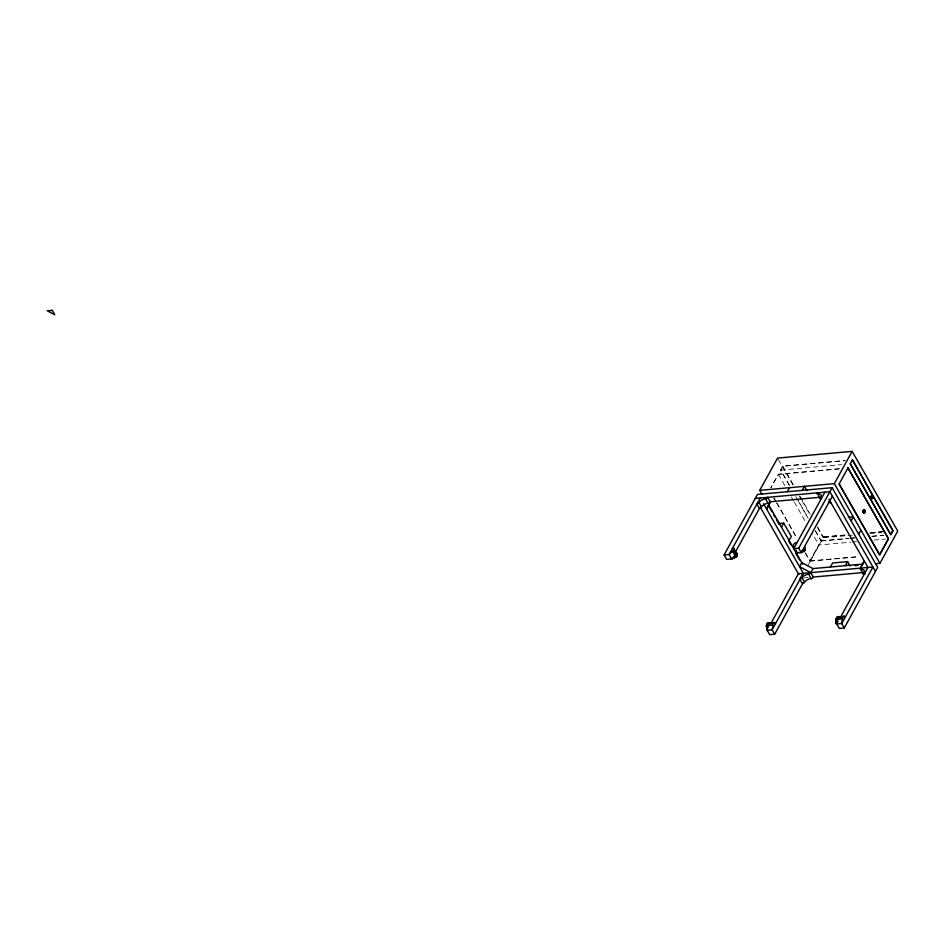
<?xml version="1.0" encoding="UTF-8"?>
<svg xmlns="http://www.w3.org/2000/svg" width="945" height="945" viewBox="0 0 945 945"><rect width="100%" height="100%" fill="white"/><g stroke="black" fill="none" stroke-linecap="round" stroke-linejoin="round"><path stroke-width="0.71" stroke-dasharray="4.72 3.54" d="M839.29 468.685L778.385 474.177L770.848 487.833L778.396 474.437L839.302 468.944M789.299 485.328L780.617 470.137L782.838 466.109L845.196 460.475M789.394 485.246L780.724 470.09L782.814 466.298L845.173 460.676M805.672 553.357L810.007 560.917L818.772 545.029L850.831 542.17M815.405 530.712L821.181 540.812L823.272 537.032L846.578 534.882M804.939 552.329L810.007 561.188L818.925 545.041L812.405 533.653M815.358 530.889L821.146 541.012L823.378 536.973L846.472 534.941M807.479 566.22L823.166 537.811L846.566 535.709M780.617 470.137L841.629 464.586M869.79 532.791L882.843 531.61M871.125 532.708L882.724 531.669M848.031 535.567L852.414 535.177M869.967 533.594L881.661 532.531M821.181 540.812L848.74 538.331M850.181 538.201L854.54 537.799M871.94 536.228L883.54 535.189M821.146 541.012L848.704 538.52M850.157 538.39L854.504 538M871.904 536.429L883.504 535.378M852.13 542.017L856.631 541.639M873.877 540.056L885.63 539.028M810.007 560.917L859.312 556.475M810.007 561.188L859.324 556.735M803.817 577.903L808.199 577.513M782.838 466.109L793.646 485.246M800.214 496.479L810.267 514.293M817.59 526.849L823.378 536.973M778.29 459.353L793.493 485.931M799.281 496.054L801.454 499.846M802.175 501.122L810.137 515.037M817.378 527.688L823.166 537.811M795.891 496.609L808.176 518.084M797.982 500.519L808.117 518.226M778.385 474.177L785.602 487.053M791.414 496.952L793.54 500.909M794.308 502.019L805.79 522.337M773.955 497.897L776.117 501.677M776.837 502.941L797.025 538.237M773.813 497.909L775.987 501.712M776.719 502.976L796.978 538.414"/><path stroke-width="1.42" d="M837.01 619.353L836.561 624.102L836.349 620.097A2.906 2.067 -2.7 0 1 836.242 618.892L836.963 617.546A2.906 2.114 56.4 0 1 838.806 617.097L839.231 616.801A2.906 2.114 56.4 0 0 837.388 617.262L837.057 617.841A2.906 2.114 56.4 0 0 837.01 619.353L836.372 620.641A2.906 2.067 -2.7 0 1 836.266 619.412L836.573 618.668A2.906 1.902 -14.8 0 1 837.861 617.723M871.526 497.98C873.499 497.389 871.066 498.818 871.467 496.763M804.549 546.588L805.187 547.698A2.906 1.618 84.8 0 1 805.045 550.179L804.727 550.77A2.906 1.618 84.8 0 1 803.829 551.278L801.218 552.648L796.245 553.097L796.044 550.238L796.47 553.357L796.127 550.403M767.919 623.783L767.824 623.995A2.906 1.961 69.1 0 0 767.694 625.555L766.903 630.339L766.974 625.921A2.906 2.114 56.4 0 1 767.021 624.409L767.635 623.617A2.906 1.961 69.1 0 1 769.313 623.251L774.853 622.637L775.479 623.735M837.53 617.51L837.435 617.711A2.906 1.961 69.1 0 0 837.305 619.27L836.514 624.054L836.786 619.471A2.906 1.961 69.1 0 1 836.916 617.912L837.766 617.132A2.906 1.961 69.1 0 1 839.443 616.766L838.924 616.967A2.906 2.197 42 0 0 837.081 617.451L836.325 618.562A2.906 2.185 11.3 0 0 836.419 619.873L836.608 624.137L836.762 619.483A2.906 2.197 42 0 1 836.738 618.03L836.833 617.817A2.906 2.197 42 0 1 838.723 617.239L839.857 618.006L839.089 616.861A2.906 1.748 80 0 0 837.589 617.179L838.18 617.085A2.906 1.748 80 0 1 839.68 616.754L839.089 616.861M769.62 623.086A2.906 2.114 56.4 0 0 767.777 623.546L767.446 624.125A2.906 2.114 56.4 0 0 767.399 625.637L766.95 630.386L767.434 625.625A2.906 1.748 80 0 1 767.647 624.043L768.238 623.936A2.906 1.748 80 0 0 768.025 625.519L766.867 630.291L767.175 625.755A2.906 1.961 69.1 0 1 767.305 624.196L767.47 623.724A2.906 2.197 42 0 1 769.443 623.168L770.069 623.038A2.906 1.748 80 0 0 768.568 623.357L768.155 623.96A2.906 1.618 84.8 0 0 767.883 625.555L767.163 630.244L769.702 634.674L774.676 634.225L803.026 582.864M837.613 617.345L837.258 617.758A2.906 1.748 80 0 0 837.046 619.341L836.479 624.007L837.636 619.235A2.906 1.748 80 0 1 837.849 617.652L838.097 617.109A2.906 1.618 84.8 0 1 839.491 616.801M774.853 622.637A2.906 1.618 84.8 0 0 773.459 622.932L773.128 623.511A2.906 1.618 84.8 0 0 772.856 625.106L772.136 629.795L774.676 634.225M837.364 617.546L837.849 617.652A2.906 1.618 84.8 0 0 837.494 619.27L836.774 623.96L839.314 628.39L844.287 627.941L877.704 567.402L832.096 487.679L757.512 494.412L724.094 554.951L726.634 559.369L731.607 558.92L734.218 557.562A2.906 1.618 84.8 0 0 735.115 557.054A2.906 2.233 26.6 0 0 736.379 556.463L736.911 555.436A2.906 2.233 26.6 0 0 736.616 553.687A2.906 2.067 -2.7 0 1 736.946 555.247L736.651 555.684A2.906 2.185 11.3 0 1 735.399 556.475L731.489 559.145L734.962 557.349A2.906 1.961 69.1 0 0 735.966 556.818L736.958 555.093A2.906 2.185 11.3 0 0 736.627 553.463M845.09 617.451L844.464 616.353A2.906 1.618 84.8 0 0 843.07 616.66L842.739 617.227A2.906 1.618 84.8 0 0 842.467 618.821L841.747 623.511L844.287 627.941M735.399 556.475L731.347 559.027L735.281 556.983A2.906 2.197 42 0 0 736.462 556.345L736.592 556.156M768.746 623.428A2.906 2.185 11.3 0 0 767.056 624.255A2.906 2.197 42 0 0 767.151 625.767L767.009 630.421L766.714 626.641A2.906 2.185 11.3 0 1 766.619 625.33L767.222 624.102M766.808 624.633L766.714 624.846A2.906 2.185 11.3 0 0 766.82 626.157L767.245 630.516L766.773 626.96A2.906 2.067 -2.7 0 1 766.655 625.696L767.009 624.397A2.906 2.233 26.6 0 1 768.663 623.688A2.906 2.067 -2.7 0 0 766.974 624.586A2.906 2.233 26.6 0 0 766.95 625.944L767.175 630.504L766.738 626.405A2.906 2.067 -2.7 0 1 766.631 625.177L766.962 624.739A2.906 2.185 11.3 0 1 768.651 623.913A2.906 1.902 -14.8 0 0 766.962 624.952L766.808 625.177M766.82 626.157L767.116 630.48L766.738 626.37A2.906 2.233 26.6 0 1 766.667 624.976L768.155 623.416A2.906 1.961 69.1 0 1 769.832 623.05A2.906 1.618 84.8 0 0 768.486 623.381L767.978 623.464A2.906 1.748 80 0 1 769.478 623.145M838.687 617.605L838.782 617.12A2.906 2.185 11.3 0 0 836.668 617.983L836.419 618.384A2.906 2.197 42 0 0 836.431 619.849L836.727 624.196L836.325 620.357A2.906 2.185 11.3 0 1 836.23 619.046L837.246 617.463M836.325 620.357L837.305 619.27M864.769 511.635C866.246 513.04 864.014 508.375 864.675 512.06M872.058 497.389C873.936 498.995 872.14 494.306 871.633 498.015M735.375 556.735L731.489 559.145L735.375 556.735A2.906 2.233 26.6 0 0 736.604 556.038L736.923 554.727A2.906 2.067 -2.7 0 0 736.32 552.979L736.356 553.498M863.895 510.69L863.801 511.552M864.344 511.788L863.553 511.162L864.462 510.737A1.5 0.839 84.8 0 0 863.175 510.288A1.5 0.839 84.8 0 0 863.435 512.662A1.5 0.839 84.8 0 0 864.64 511.859M736.722 554.266A2.906 2.185 11.3 0 1 736.864 555.577L736.639 555.837A2.906 2.067 -2.7 0 1 735.375 556.711L731.619 559.192L735.245 555.896A2.906 1.902 -14.8 0 0 736.498 554.928L736.805 554.337A2.906 1.902 -14.8 0 0 736.238 552.778L733.651 548.336L732.41 548.443M735.446 557.018A2.906 1.961 69.1 0 1 734.419 557.562L734.938 557.361A2.906 2.197 42 0 0 736.143 556.711L736.675 555.991A2.906 2.233 26.6 0 0 736.58 554.467L736.604 553.959A2.906 1.536 -29.8 0 0 736.19 552.766L736.379 553.321L735.021 553.144L736.368 553.132A2.906 1.666 -25.2 0 1 736.864 554.514L736.557 555.093A2.906 1.666 -25.2 0 1 735.34 556.156L731.737 559.204L735.08 555.601A2.906 1.666 -25.2 0 0 736.297 554.538L736.639 554.042A2.906 1.666 -25.2 0 0 736.108 552.577L736.368 553.132M735.824 556.629L735.931 556.381A2.906 1.748 80 0 0 736.143 555.199M724.094 554.951L729.067 554.502L732.599 551.301A2.906 1.536 -29.8 0 0 733.793 550.203L734.1 549.612A2.906 1.536 -29.8 0 0 733.651 548.336M767.281 630.02L766.631 625.531A2.906 1.902 -14.8 0 0 766.714 626.677L766.867 627.22A2.906 1.536 -29.8 0 1 766.867 626.665M836.337 619.058L836.242 619.258A2.906 1.902 -14.8 0 0 836.325 620.393L836.845 624.232L836.372 620.676A2.906 1.666 -25.2 0 1 836.325 619.636L836.656 619.046A2.906 1.666 -25.2 0 1 836.904 618.762M836.727 619.223L836.384 619.802A2.906 1.902 -14.8 0 0 836.479 620.936L836.325 620.393M836.774 619.837L836.585 620.192A2.906 1.536 -29.8 0 0 836.585 621.101L836.774 623.96L841.747 623.511L872.944 567.012L798.36 573.745L770.707 623.818M770.246 501.76L766.596 509.071L770.647 501.382M766.867 627.22A2.906 1.902 -14.8 0 1 766.773 626.086A2.906 2.197 42 0 1 766.808 624.669L767.635 623.747M865.088 573.91A5.446 2.87 -29.8 0 0 863.447 573.969L860.919 569.54A1.784 0.945 -29.8 0 1 860.505 568.134L864.167 560.822M863.954 561.661L860.505 568.134M761.918 494.176L759.745 490.372L777.558 458.089L852.142 451.356L897.75 531.09L879.925 563.374L875.543 563.763M760.252 498.003L729.067 554.502L731.607 558.92L735.139 555.731A2.906 1.536 -29.8 0 0 736.32 554.632L736.415 554.349M735.151 552.506L759.957 507.559M735.742 556.782L736.143 556.298A2.906 2.114 56.4 0 0 736.226 555.176M787.35 491.719L789.571 487.679M781.491 527.18L783.712 523.14L791.319 536.429L789.087 540.469M802.258 490.372L804.49 486.332L807.03 490.762M832.096 487.679L798.679 548.218L793.705 548.667L824.89 492.168M759.745 490.372L834.329 483.651L852.142 451.356M832.403 496.149L801.218 552.648L798.679 548.218M766.761 624.775L767.068 624.184A2.906 2.197 42 0 1 768.722 623.476M766.903 625.555L766.714 625.921A2.906 1.666 -25.2 0 0 766.773 626.96L768.025 625.519M773.234 623.298L768.261 623.747M799.931 579.356A2.445 1.288 -29.8 0 0 802.01 577.726A5.446 2.87 -29.8 0 1 803.321 576.379L803.852 575.966A5.446 2.87 -29.8 0 1 808.648 574.253A1.784 0.945 -29.8 0 0 810.727 572.623L813.019 568.583L801.75 562.618L799.529 566.646L810.786 572.623L813.267 577.052A1.784 0.945 -29.8 0 1 811.188 578.683A5.446 2.87 -29.8 0 0 806.392 580.395L805.849 580.809A5.446 2.87 -29.8 0 0 804.538 582.155A2.445 1.288 -29.8 0 1 802.459 583.786L799.931 579.356L803.274 573.296M851.102 520.896L853.323 516.868L848.35 517.317M830.419 567.012L832.639 562.984L847.559 561.637L850.098 566.067M858.698 534.185L860.93 530.157M845.338 565.665L847.559 561.637M836.325 618.845L836.62 618.113A2.906 2.233 26.6 0 1 838.687 617.416L838.9 616.99A2.906 2.233 26.6 0 0 836.833 617.687M836.738 619.743L836.561 620.109A2.906 1.666 -25.2 0 0 836.644 621.231L836.821 623.239M838.038 617.286L842.928 616.861M836.644 623.676L838.038 621.267M841.026 616.258L867.971 567.461L828.883 499.125M836.455 619.058L836.608 618.833A2.906 2.067 -2.7 0 1 837.896 617.983A2.906 1.666 -25.2 0 0 837.199 618.491M836.419 618.68L836.573 618.467A2.906 2.185 11.3 0 1 837.849 617.711M871.609 496.704L872.247 496.645M864.592 511.906L863.931 511.694M731.761 558.743L735.293 556.959A2.906 2.185 11.3 0 0 736.557 556.168L736.71 554.573M766.832 626.133L767.694 625.555M736.616 554.739L736.639 555.483A2.906 1.902 -14.8 0 1 735.387 556.44L731.678 559.204L735.352 556.192A2.906 2.067 -2.7 0 0 736.616 555.317L736.946 554.892A2.906 1.902 -14.8 0 0 736.627 553.534M871.467 496.55L871.822 498.109M863.73 510.725L864.356 510.654M864.51 512.013L863.884 512.095M736.486 555.022A2.906 2.197 42 0 1 736.45 556.109L736.249 556.605A2.906 2.114 56.4 0 1 735.139 557.196L734.702 557.479A2.906 2.114 56.4 0 0 735.824 556.888L736.568 556.014A2.906 2.114 56.4 0 0 736.651 554.892L736.509 554.183M796.245 553.097L797.993 552.187M732.233 558.519L734.088 557.585A2.906 1.748 80 0 0 735.021 557.077M735.623 556.971A2.906 1.748 80 0 1 734.678 557.491L731.312 558.979L735.139 557.196M734.088 557.585L734.678 557.491M837.046 619.341L837.636 619.235M755.291 498.452L829.864 491.719L875.472 571.441M770.199 501.76L767.659 497.33A1.784 0.945 -29.8 0 1 765.58 498.96A5.446 2.87 -29.8 0 0 760.784 500.673L760.252 501.086A5.446 2.87 -29.8 0 0 758.941 502.433A2.445 1.288 -29.8 0 1 756.862 504.051L759.39 508.481A2.445 1.288 -29.8 0 0 761.469 506.863A5.446 2.87 -29.8 0 1 762.78 505.516L763.324 505.102A5.446 2.87 -29.8 0 1 768.12 503.39A1.784 0.945 -29.8 0 0 770.199 501.76L820.083 497.259M778.739 523.589L783.712 523.14M797.048 542.607L795.808 542.725A2.906 1.536 -29.8 0 0 793.824 544.226L793.481 544.816A2.906 1.536 -29.8 0 0 793.516 545.808L793.705 548.667M802.447 550.651L804.927 550.427L802.352 550.805M801.348 551.502L803.829 551.278M812.901 568.595L862.844 564.082M855.071 565.618L857.989 565.346M812.594 577.111L863.777 572.493M841.971 616.577L844.464 616.353M767.883 625.555L772.856 625.106M837.494 619.27L842.467 618.821M796.564 553.085L795.891 552.955M840.046 617.628L838.687 617.451A2.906 1.902 -14.8 0 0 838.262 617.569M836.36 619.211L836.585 618.313A2.906 2.067 -2.7 0 1 838.711 617.274L840.105 617.64M828.73 501.913L831.234 503.236M795.938 552.884L796.552 553.309M735.163 552.731L736.261 553.687M864.498 510.607L864.604 510.749A1.5 0.839 84.8 0 0 863.328 510.276A1.5 0.839 84.8 0 0 863.588 512.651A1.5 0.839 84.8 0 0 864.793 511.836M852.425 460.026L892.883 530.747L890.792 534.527L850.335 463.806M848.008 468.165L888.383 538.744L879.618 554.644L839.231 484.053M834.329 483.651L879.925 563.374M817.437 492.841A1.784 0.945 -29.8 0 0 817.85 494.235L820.378 498.665A5.446 2.87 -29.8 0 1 821.512 498.57M765.58 498.96L768.12 503.39M808.648 574.253L811.188 578.683M768.639 504.724L802.659 564.2M768.427 505.563L772.041 511.895M773.494 514.423L774.947 516.95M776.388 519.478L779.282 524.546M788.697 540.989L790.87 544.792M795.938 553.652L799.553 559.972M763.513 503.697L803.333 573.296L772.136 629.795L767.163 630.244L766.974 627.385M758.941 502.433L761.469 506.863M802.01 577.726L804.538 582.155M760.347 507.3L798.714 574.371M734.005 549.836L736.533 554.266M733.911 550.002L736.45 554.432M732.599 551.301L735.139 555.731M836.514 619.27L836.679 619.991M735.08 555.601L735.375 556.711M767.033 629.961L767.293 630.516L767.033 627.515M836.419 618.892L836.479 619.601M836.845 624.232L836.349 620.121A2.906 2.233 26.6 0 1 836.278 618.703M766.82 624.81L766.749 625.495M821.559 498.216A2.445 1.288 -29.8 0 1 821.146 496.822A5.446 2.87 -29.8 0 0 821.264 495.57L821.146 495.227A5.446 2.87 -29.8 0 0 817.85 494.235M820.378 498.665A1.784 0.945 -29.8 0 1 819.835 497.436M865.136 511.032A1.5 0.839 84.8 0 1 864.25 512.816A1.5 0.839 84.8 0 1 863.612 510.442A1.5 0.839 84.8 0 1 865.041 510.666M865.053 511.871A1.429 0.791 84.8 0 1 863.872 512.509A1.429 0.791 84.8 0 1 863.706 510.253A1.429 0.791 84.8 0 1 864.97 510.784M838.924 616.967A2.906 1.961 69.1 0 0 837.246 617.333L836.514 618.184A2.906 2.233 26.6 0 0 836.561 619.66L836.668 624.172L836.585 619.636A2.906 2.114 56.4 0 1 836.632 618.124M872.719 497.401A1.429 0.791 84.8 0 1 871.644 498.523A1.429 0.791 84.8 0 1 871.302 496.219A1.429 0.791 84.8 0 1 872.613 496.668M767.364 625.224A2.906 1.902 -14.8 0 1 767.671 624.976M766.997 625.117A2.906 2.067 -2.7 0 1 767.907 624.432M767.293 625.047A2.906 1.666 -25.2 0 1 767.931 624.515M736.557 553.9A2.906 2.197 42 0 1 736.781 555.755M736.427 555.069A2.906 1.961 69.1 0 1 736.285 556.227L735.765 556.428A2.906 1.961 69.1 0 0 735.907 555.27M864.628 573.509A2.445 1.288 -29.8 0 1 864.214 572.115A5.446 2.87 -29.8 0 0 864.332 570.874L864.226 570.52A5.446 2.87 -29.8 0 0 860.919 569.54M863.447 573.969A1.784 0.945 -29.8 0 1 863.045 572.564M847.996 467.893L839.089 484.041L879.618 554.904L888.536 538.768L847.996 467.893M852.449 459.825L850.228 463.865L890.757 534.728L892.99 530.688L852.449 459.825M767.352 623.83L767.198 624.031A2.906 2.233 26.6 0 1 768.876 623.251A2.906 2.114 56.4 0 0 767.352 623.83M52.223 310.326L47.25 310.775L54.751 314.756L52.223 310.326M871.219 496.432A1.5 0.839 84.8 0 0 872.034 498.736A1.5 0.839 84.8 0 0 872.684 496.55A1.5 0.839 84.8 0 0 871.219 496.432"/></g></svg>
